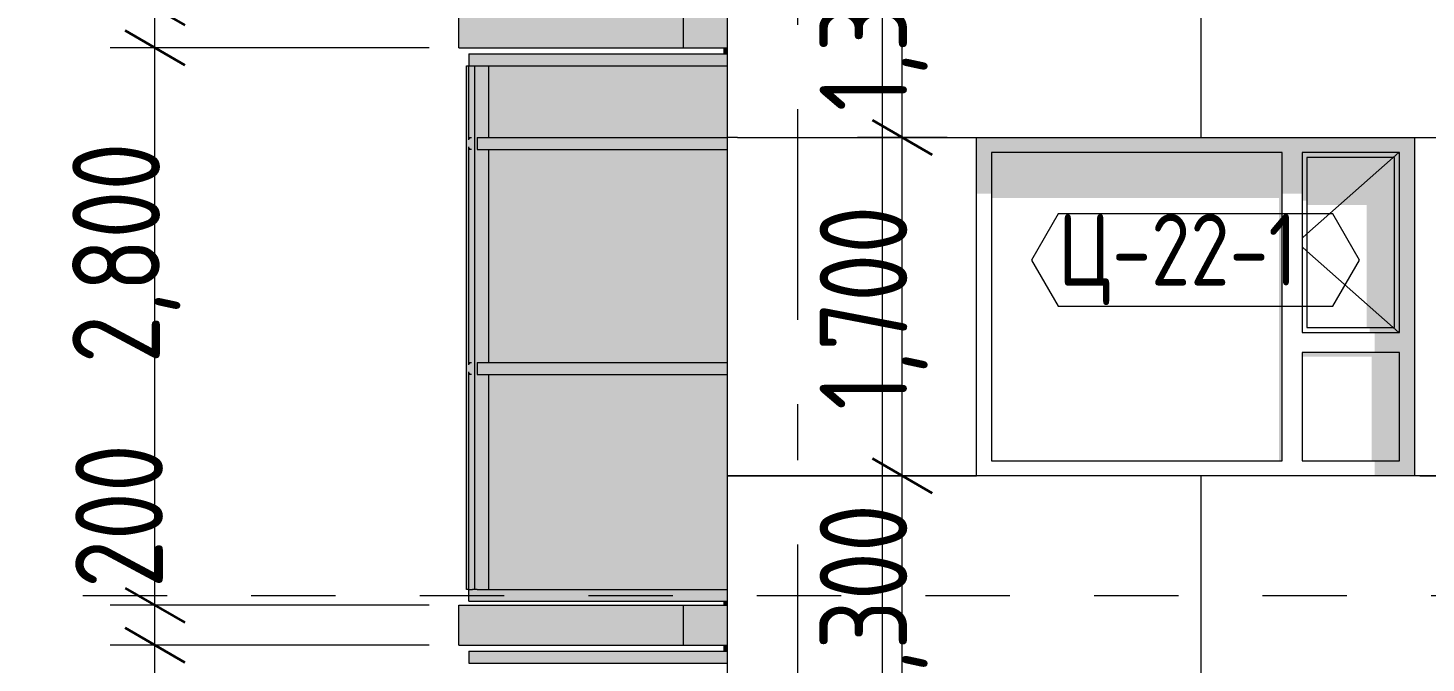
# Model space of a CAD drawing. Header units: millimetres. Extents: x 18162 to 7085488, y 72188 to 247925.
# Drawn here: x 5802644 to 5809667, y 121044 to 124234 of the extents above; entities that cross this region are included whole.
import ezdxf
from ezdxf.enums import TextEntityAlignment as Align

# ---------------------------------------------------------------- set-up
doc = ezdxf.new("R2010")
doc.units = ezdxf.units.MM
doc.header["$MEASUREMENT"] = 0
doc.linetypes.add('Dashed', pattern=[423.333333, 211.666667, -211.666667])
doc.linetypes.add('Double Dashed', pattern=[1093.611073, 529.166651, -211.666656, 141.111112, -211.666656])
for name, color, linetype in [('Archicad Windows', 7, 'Continuous'), ('Finish - Wall', 7, 'Continuous'), ('Structural - Bearing', 7, 'Continuous'), ('Structural - Grid', 7, 'Continuous')]:
    doc.layers.add(name, color=color, linetype=linetype)
doc.styles.add('GENERATED_STYLE_3', font='', dxfattribs={"width": 0.8})
doc.styles.get('GENERATED_STYLE_3').set_extended_font_data('ISOCPEUR MON')
doc.dimstyles.new('GENERATED_STYLE__15', dxfattribs={"dimtxt": 440.00001, "dimasz": 228, "dimexe": 0.18, "dimexo": 150, "dimgap": 0, "dimtad": 1, "dimdec": 0, "dimzin": 0, "dimdsep": 46, "dimtxsty": 'GENERATED_STYLE_3', "dimblk": 'ARROWHEAD_2', "dimblk1": 'ARROWHEAD_2', "dimblk2": 'ARROWHEAD_2', "dimcen": 0.09, "dimclrd": 13, "dimclre": 13, "dimclrt": 13, "dimadec": 0, "dimazin": 0, "dimtfac": 1, "dimtdec": 4, "dimtmove": 0, "dimatfit": 3, "dimfxl": 1, "dimtolj": 1, "dimtzin": 0, "dimarcsym": 0})
doc.dimstyles.new('GENERATED_STYLE__19', dxfattribs={"dimtxt": 440.00001, "dimasz": 228, "dimexe": 0.18, "dimexo": 31028.935828, "dimgap": 0, "dimtad": 1, "dimdec": 0, "dimzin": 0, "dimdsep": 46, "dimtxsty": 'GENERATED_STYLE_3', "dimblk": 'ARROWHEAD_2', "dimblk1": 'ARROWHEAD_2', "dimblk2": 'ARROWHEAD_2', "dimcen": 0.09, "dimclrd": 13, "dimclre": 13, "dimclrt": 13, "dimadec": 0, "dimazin": 0, "dimtfac": 1, "dimtdec": 4, "dimtmove": 0, "dimatfit": 3, "dimfxl": 1, "dimtolj": 1, "dimtzin": 0, "dimarcsym": 0})
doc.dimstyles.new('GENERATED_STYLE__30', dxfattribs={"dimtxt": 440.00001, "dimasz": 228, "dimexe": 0.18, "dimexo": 0.0625, "dimgap": 0, "dimtad": 1, "dimdec": 0, "dimzin": 0, "dimdsep": 46, "dimtxsty": 'GENERATED_STYLE_3', "dimblk": 'ARROWHEAD_2', "dimblk1": 'ARROWHEAD_2', "dimblk2": 'ARROWHEAD_2', "dimcen": 0.09, "dimclrd": 13, "dimclre": 13, "dimclrt": 13, "dimadec": 0, "dimazin": 0, "dimtfac": 1, "dimtdec": 4, "dimtmove": 0, "dimatfit": 3, "dimfxl": 1, "dimtolj": 1, "dimtzin": 0, "dimarcsym": 0})

# ---------------------------------------------------------------- blocks, each defined once
blk = doc.blocks.new('*X2301', base_point=(5785635.3, 106384.1))
at = {"layer": 'Structural - Bearing', "color": 8, "linetype": 'Continuous', "lineweight": 13}
for p, q in [((5806935.3, 121284.1), (5806935.3, 118984.1)), ((5808535.3, 121284.1), (5808535.3, 120684.1))]:
    blk.add_line(p, q, dxfattribs=at)
blk = doc.blocks.new('*X2306', base_point=(5785635.3, 106384.1))
at = {"layer": 'Structural - Bearing', "color": 8, "linetype": 'Continuous', "lineweight": 13}
for p, q in [((5806208.8, 123684.1), (5806158.8, 123684.1)), ((5806158.8, 121984.1), (5806208.8, 121984.1)), ((5806208.8, 121984.1), (5806158.8, 121984.1))]:
    blk.add_line(p, q, dxfattribs=at)
blk = doc.blocks.new('*X2307', base_point=(5785635.3, 106384.1))
at = {"layer": 'Structural - Bearing', "color": 8, "linetype": 'Continuous', "lineweight": 13}
for p, q in [((5806935.3, 124284.1), (5806935.3, 121984.1)), ((5808535.3, 124284.1), (5808535.3, 123684.1)), ((5806208.8, 123684.1), (5806435.3, 123684.1)), ((5806435.3, 123684.1), (5806935.3, 123684.1)), ((5806935.3, 123684.1), (5807408.8, 123684.1)), ((5809608.8, 123684.1), (5809635.3, 123684.1)), ((5809635.3, 123684.1), (5810135.3, 123684.1)), ((5806208.8, 121984.1), (5806435.3, 121984.1)), ((5806435.3, 121984.1), (5806208.8, 121984.1)), ((5806935.3, 121984.1), (5806435.3, 121984.1)), ((5806435.3, 121984.1), (5806935.3, 121984.1)), ((5806935.3, 121984.1), (5807408.8, 121984.1)), ((5806935.3, 121984.1), (5806935.3, 121384.1)), ((5807408.8, 121984.1), (5806935.3, 121984.1)), ((5808535.3, 121984.1), (5808535.3, 121384.1)), ((5809635.3, 121984.1), (5809608.8, 121984.1)), ((5810135.3, 121984.1), (5809635.3, 121984.1)), ((5809635.3, 121984.1), (5810135.3, 121984.1)), ((5806935.3, 121384.1), (5806935.3, 121284.1)), ((5808535.3, 121384.1), (5808535.3, 121284.1))]:
    blk.add_line(p, q, dxfattribs=at)
blk = doc.blocks.new('*X2311', base_point=(5785635.3, 106384.1))
at = {"layer": 'Structural - Bearing', "color": 7, "linetype": 'Continuous', "lineweight": 9}
blk.add_line((5805935.3, 121334.1), (5805935.3, 121134.1), dxfattribs=at)
blk = doc.blocks.new('*X2317', base_point=(5785635.3, 106384.1))
at = {"layer": 'Structural - Bearing', "color": 7, "linetype": 'Continuous', "lineweight": 9}
blk.add_line((5805935.3, 124334.1), (5805935.3, 124134.1), dxfattribs=at)
blk = doc.blocks.new('*D2532', base_point=(5785635.3, 106384.1))
at = {"color": 12, "linetype": 'Continuous', "lineweight": 35}
for p, q in [((5803132.1, 121220.7), (5803432.1, 121047.5)), ((5803132.1, 118420.7), (5803432.1, 118247.5))]:
    blk.add_line(p, q, dxfattribs=at)
at = {"color": 13, "linetype": 'Continuous', "lineweight": 13}
for p, q in [((5804658.8, 121134.1), (5803057.1, 121134.1)), ((5803282.1, 118334.1), (5803282.1, 121134.1)), ((5804658.8, 118334.1), (5803057.1, 118334.1)), ((5803282.1, 118134.1), (5803282.1, 118334.1))]:
    blk.add_line(p, q, dxfattribs=at)
at = {"color": 13, "lineweight": 13, "char_height": 440, "attachment_point": 7, "rotation": 90, "style": 'GENERATED_STYLE_3'}
for s, insert in [('\\A1;{\\pql;\\fISOCPEUR MON|b0|i0|c0|p0;\\W0.800000;2,800}', (5803409.6, 119549.6)), ('\\A1;{\\pql;\\fISOCPEUR MON|b0|i0|c0|p0;\\W0.800000;200}', (5803321.8, 118420.8))]:
    blk.add_mtext(s, dxfattribs=dict(at, insert=insert))
blk = doc.blocks.new('ARROWHEAD_2')
at = {"color": 0, "linetype": 'Continuous', "lineweight": 0}
for p, q in [((-0.378, -0.655), (0.378, 0.655)), ((0, 0), (-1, 0))]:
    blk.add_line(p, q, dxfattribs=at)
blk = doc.blocks.new('*D2533', base_point=(5785635.3, 106384.1))
at = {"color": 12, "linetype": 'Continuous', "lineweight": 35}
for p, q in [((5803132.1, 121420.7), (5803432.1, 121247.5)), ((5803132.1, 121220.7), (5803432.1, 121047.5))]:
    blk.add_line(p, q, dxfattribs=at)
at = {"color": 13, "linetype": 'Continuous', "lineweight": 13}
for p, q in [((5803282.1, 121134.1), (5803282.1, 121334.1)), ((5804658.8, 121134.1), (5803057.1, 121134.1))]:
    blk.add_line(p, q, dxfattribs=at)
blk = doc.blocks.new('*D2534', base_point=(5785635.3, 106384.1))
at = {"color": 12, "linetype": 'Continuous', "lineweight": 35}
for p, q in [((5803132.1, 124220.7), (5803432.1, 124047.5)), ((5803132.1, 121420.7), (5803432.1, 121247.5))]:
    blk.add_line(p, q, dxfattribs=at)
at = {"color": 13, "linetype": 'Continuous', "lineweight": 13}
for p, q in [((5804658.8, 124134.1), (5803057.1, 124134.1)), ((5803282.1, 121334.1), (5803282.1, 124134.1)), ((5804658.8, 121334.1), (5803057.1, 121334.1)), ((5803282.1, 121134.1), (5803282.1, 121334.1))]:
    blk.add_line(p, q, dxfattribs=at)
at = {"color": 13, "lineweight": 13, "char_height": 440, "attachment_point": 7, "rotation": 90, "style": 'GENERATED_STYLE_3'}
for s, insert in [('\\A1;{\\pql;\\fISOCPEUR MON|b0|i0|c0|p0;\\W0.800000;2,800}', (5803409.6, 122549.6)), ('\\A1;{\\pql;\\fISOCPEUR MON|b0|i0|c0|p0;\\W0.800000;200}', (5803321.8, 121420.8))]:
    blk.add_mtext(s, dxfattribs=dict(at, insert=insert))
blk = doc.blocks.new('*D2535', base_point=(5785635.3, 106384.1))
at = {"color": 12, "linetype": 'Continuous', "lineweight": 35}
for p, q in [((5803132.1, 124420.7), (5803432.1, 124247.5)), ((5803132.1, 124220.7), (5803432.1, 124047.5))]:
    blk.add_line(p, q, dxfattribs=at)
at = {"color": 13, "linetype": 'Continuous', "lineweight": 13}
for p, q in [((5804658.8, 124334.1), (5803057.1, 124334.1)), ((5803282.1, 124134.1), (5803282.1, 124334.1)), ((5804658.8, 124134.1), (5803057.1, 124134.1))]:
    blk.add_line(p, q, dxfattribs=at)
blk = doc.blocks.new('*D2567', base_point=(5785635.3, 106384.1))
at = {"color": 13, "linetype": 'Continuous', "lineweight": 13}
for p, q in [((5807035.7, 120684.1), (5807035.7, 121984.1)), ((5807260.7, 120684.1), (5806810.7, 120684.1)), ((5807035.7, 118984.1), (5807035.7, 120684.1)), ((5807260.7, 118984.1), (5806810.7, 118984.1)), ((5807035.7, 117684.1), (5807035.7, 118984.1))]:
    blk.add_line(p, q, dxfattribs=at)
at = {"color": 12, "linetype": 'Continuous', "lineweight": 35}
for p, q in [((5806885.7, 120770.7), (5807185.7, 120597.5)), ((5806885.7, 119070.7), (5807185.7, 118897.5))]:
    blk.add_line(p, q, dxfattribs=at)
at = {"color": 13, "lineweight": 13, "insert": (5807163.3, 119315.9), "char_height": 440, "attachment_point": 7, "rotation": 90, "style": 'GENERATED_STYLE_3'}
blk.add_mtext('\\A1;{\\pql;\\fISOCPEUR MON|b0|i0|c0|p0;\\W0.800000;1,700}', dxfattribs=at)
blk = doc.blocks.new('*D2568', base_point=(5785635.3, 106384.1))
at = {"color": 12, "linetype": 'Continuous', "lineweight": 35}
for p, q in [((5806885.7, 122070.7), (5807185.7, 121897.5)), ((5806885.7, 120770.7), (5807185.7, 120597.5))]:
    blk.add_line(p, q, dxfattribs=at)
at = {"color": 13, "linetype": 'Continuous', "lineweight": 13}
blk.add_line((5807035.7, 120684.1), (5807035.7, 121984.1), dxfattribs=at)
at = {"color": 13, "lineweight": 13, "insert": (5807163.3, 120815.9), "char_height": 440, "attachment_point": 7, "rotation": 90, "style": 'GENERATED_STYLE_3'}
blk.add_mtext('\\A1;{\\pql;\\fISOCPEUR MON|b0|i0|c0|p0;\\W0.800000;1,300}', dxfattribs=at)
blk = doc.blocks.new('*D2569', base_point=(5785635.3, 106384.1))
at = {"color": 12, "linetype": 'Continuous', "lineweight": 35}
for p, q in [((5806885.7, 123770.7), (5807185.7, 123597.5)), ((5806885.7, 122070.7), (5807185.7, 121897.5))]:
    blk.add_line(p, q, dxfattribs=at)
at = {"color": 13, "linetype": 'Continuous', "lineweight": 13}
for p, q in [((5807260.7, 123684.1), (5806810.7, 123684.1)), ((5807035.7, 121984.1), (5807035.7, 123684.1)), ((5807260.7, 121984.1), (5806810.7, 121984.1)), ((5807035.7, 120684.1), (5807035.7, 121984.1))]:
    blk.add_line(p, q, dxfattribs=at)
at = {"color": 13, "lineweight": 13, "insert": (5807163.3, 122315.9), "char_height": 440, "attachment_point": 7, "rotation": 90, "style": 'GENERATED_STYLE_3'}
blk.add_mtext('\\A1;{\\pql;\\fISOCPEUR MON|b0|i0|c0|p0;\\W0.800000;1,700}', dxfattribs=at)
blk = doc.blocks.new('*D2570', base_point=(5785635.3, 106384.1))
at = {"color": 12, "linetype": 'Continuous', "lineweight": 35}
for p, q in [((5806885.7, 125070.7), (5807185.7, 124897.5)), ((5806885.7, 123770.7), (5807185.7, 123597.5))]:
    blk.add_line(p, q, dxfattribs=at)
at = {"color": 13, "linetype": 'Continuous', "lineweight": 13}
for p, q in [((5807260.7, 124984.1), (5806810.7, 124984.1)), ((5807035.7, 123684.1), (5807035.7, 124984.1)), ((5807260.7, 123684.1), (5806810.7, 123684.1))]:
    blk.add_line(p, q, dxfattribs=at)
at = {"color": 13, "lineweight": 13, "insert": (5807163.3, 123815.9), "char_height": 440, "attachment_point": 7, "rotation": 90, "style": 'GENERATED_STYLE_3'}
blk.add_mtext('\\A1;{\\pql;\\fISOCPEUR MON|b0|i0|c0|p0;\\W0.800000;1,300}', dxfattribs=at)
blk = doc.blocks.new('*D2601', base_point=(5785635.3, 106384.1))
at = {"color": 12, "linetype": 'Continuous', "lineweight": 35}
for p, q in [((5838328.4, 121220.7), (5838628.4, 121047.5)), ((5838328.4, 118420.7), (5838628.4, 118247.5))]:
    blk.add_line(p, q, dxfattribs=at)
at = {"color": 13, "linetype": 'Continuous', "lineweight": 13}
for p, q in [((5838703.4, 121134.1), (5837187.8, 121134.1)), ((5838478.4, 118334.1), (5838478.4, 121134.1)), ((5838703.4, 118334.1), (5837187.8, 118334.1)), ((5838478.4, 118134.1), (5838478.4, 118334.1))]:
    blk.add_line(p, q, dxfattribs=at)
at = {"color": 13, "lineweight": 13, "char_height": 440, "attachment_point": 7, "rotation": 90, "style": 'GENERATED_STYLE_3'}
for s, insert in [('\\A1;{\\pql;\\fISOCPEUR MON|b0|i0|c0|p0;\\W0.800000;2,800}', (5838605.9, 119549.6)), ('\\A1;{\\pql;\\fISOCPEUR MON|b0|i0|c0|p0;\\W0.800000;200}', (5838518.1, 118420.8))]:
    blk.add_mtext(s, dxfattribs=dict(at, insert=insert))
blk = doc.blocks.new('*D2602', base_point=(5785635.3, 106384.1))
at = {"color": 12, "linetype": 'Continuous', "lineweight": 35}
for p, q in [((5838328.4, 121420.7), (5838628.4, 121247.5)), ((5838328.4, 121220.7), (5838628.4, 121047.5))]:
    blk.add_line(p, q, dxfattribs=at)
at = {"color": 13, "linetype": 'Continuous', "lineweight": 13}
for p, q in [((5838478.4, 121134.1), (5838478.4, 121334.1)), ((5838703.4, 121134.1), (5837187.8, 121134.1))]:
    blk.add_line(p, q, dxfattribs=at)
blk = doc.blocks.new('*D2603', base_point=(5785635.3, 106384.1))
at = {"color": 12, "linetype": 'Continuous', "lineweight": 35}
for p, q in [((5838328.4, 124220.7), (5838628.4, 124047.5)), ((5838328.4, 121420.7), (5838628.4, 121247.5))]:
    blk.add_line(p, q, dxfattribs=at)
at = {"color": 13, "linetype": 'Continuous', "lineweight": 13}
for p, q in [((5838703.4, 124134.1), (5837187.8, 124134.1)), ((5838478.4, 121334.1), (5838478.4, 124134.1)), ((5838703.4, 121334.1), (5837187.8, 121334.1)), ((5838478.4, 121134.1), (5838478.4, 121334.1))]:
    blk.add_line(p, q, dxfattribs=at)
at = {"color": 13, "lineweight": 13, "char_height": 440, "attachment_point": 7, "rotation": 90, "style": 'GENERATED_STYLE_3'}
for s, insert in [('\\A1;{\\pql;\\fISOCPEUR MON|b0|i0|c0|p0;\\W0.800000;2,800}', (5838605.9, 122549.6)), ('\\A1;{\\pql;\\fISOCPEUR MON|b0|i0|c0|p0;\\W0.800000;200}', (5838518.1, 121420.8))]:
    blk.add_mtext(s, dxfattribs=dict(at, insert=insert))
blk = doc.blocks.new('*D2604', base_point=(5785635.3, 106384.1))
at = {"color": 12, "linetype": 'Continuous', "lineweight": 35}
for p, q in [((5838328.4, 124420.7), (5838628.4, 124247.5)), ((5838328.4, 124220.7), (5838628.4, 124047.5))]:
    blk.add_line(p, q, dxfattribs=at)
at = {"color": 13, "linetype": 'Continuous', "lineweight": 13}
for p, q in [((5838703.4, 124334.1), (5837187.8, 124334.1)), ((5838478.4, 124134.1), (5838478.4, 124334.1)), ((5838703.4, 124134.1), (5837187.8, 124134.1))]:
    blk.add_line(p, q, dxfattribs=at)
blk = doc.blocks.new('*D2639', base_point=(5785635.3, 106384.1))
at = {"color": 12, "linetype": 'Continuous', "lineweight": 35}
for p, q in [((5802232.1, 145220.7), (5802532.1, 145047.5)), ((5802232.1, 112420.7), (5802532.1, 112247.5))]:
    blk.add_line(p, q, dxfattribs=at)
at = {"color": 13, "linetype": 'Continuous', "lineweight": 13}
for p, q in [((5804808.8, 145134.1), (5802157.1, 145134.1)), ((5802382.1, 112334.1), (5802382.1, 145134.1)), ((5804808.8, 112334.1), (5802157.1, 112334.1)), ((5802382.1, 112134.1), (5802382.1, 112334.1))]:
    blk.add_line(p, q, dxfattribs=at)
at = {"color": 13, "lineweight": 13, "char_height": 440, "attachment_point": 7, "rotation": 90, "style": 'GENERATED_STYLE_3'}
for s, insert in [('\\A1;{\\pql;\\fISOCPEUR MON|b0|i0|c0|p0;\\W0.800000;200}', (5802421.8, 144309.7)), ('\\A1;{\\pql;\\fISOCPEUR MON|b0|i0|c0|p0;\\W0.800000;32,800}', (5802509.6, 127689))]:
    blk.add_mtext(s, dxfattribs=dict(at, insert=insert))
blk = doc.blocks.new('*D2646', base_point=(5785635.3, 106384.1))
at = {"color": 13, "linetype": 'Continuous', "lineweight": 13}
for p, q in [((5801482.5, 156834.1), (5801482.5, 156980.8)), ((5816658.8, 156834.1), (5801257.5, 156834.1)), ((5801482.5, 102734.1), (5801482.5, 156834.1)), ((5806188.8, 102734.1), (5801257.5, 102734.1)), ((5801482.5, 102587.4), (5801482.5, 102734.1))]:
    blk.add_line(p, q, dxfattribs=at)
at = {"color": 12, "linetype": 'Continuous', "lineweight": 35}
for p, q in [((5801632.5, 156747.5), (5801332.5, 156920.7)), ((5801332.5, 102820.7), (5801632.5, 102647.5))]:
    blk.add_line(p, q, dxfattribs=at)
at = {"color": 13, "lineweight": 13, "insert": (5801610.1, 129125.4), "char_height": 440, "attachment_point": 7, "rotation": 90, "style": 'GENERATED_STYLE_3'}
blk.add_mtext('\\A1;{\\pql;\\fISOCPEUR MON|b0|i0|c0|p0;\\W0.800000;54,100}', dxfattribs=at)
blk = doc.blocks.new('Label_138_3', base_point=(5808508.8, 122834.1))
at = {"color": 13, "linetype": 'Continuous', "lineweight": 13, "flags": 128}
blk.add_lwpolyline([(5807684.9, 123068.3), (5807819, 122836.1), (5809198.6, 122836.1), (5809332.7, 123068.3), (5809198.6, 123300.6), (5807819, 123300.6)], close=True, dxfattribs=at)
at = {"color": 13, "lineweight": 13, "insert": (5807819, 123299.9), "char_height": 360, "attachment_point": 1, "style": 'GENERATED_STYLE_3'}
blk.add_mtext('\\A1;{\\pql;\\pt0,253000;\\fISOCPEUR MON|b0|i0|c0|p0;\\W0.800000;Ц-22-1\\fISOCPEUR MON|b0|i0|c0|p0;\\W0.800000;\\A1{\\H.66x;\\S^  ;}\\fISOCPEUR MON|b0|i0|c0|p0;\\W0.800000;\\fISOCPEUR MON|b0|i0|c0|p0;\\W0.800000;\\A1{\\H.66x;\\S^  ;}\\fISOCPEUR MON|b0|i0|c0|p0;\\W0.800000; \\fISOCPEUR MON|b0|i0|c0|p0;\\W0.800000;\\fISOCPEUR MON|b0|i0|c0|p0;\\W0.800000;\\fISOCPEUR MON|b0|i0|c0|p0;\\W0.800000;\\fISOCPEUR MON|b0|i0|c0|p0;\\W0.800000;\\fISOCPEUR MON|b0|i0|c0|p0;\\W0.800000;\\fISOCPEUR MON|b0|i0|c0|p0;\\W0.800000;\\fISOCPEUR MON|b0|i0|c0|p0;\\W0.800000;\\fISOCPEUR MON|b0|i0|c0|p0;\\W0.800000;\\fISOCPEUR MON|b0|i0|c0|p0;\\W0.800000;\\fISOCPEUR MON|b0|i0|c0|p0;\\W0.800000;\\fISOCPEUR MON|b0|i0|c0|p0;\\W0.800000;\\fISOCPEUR MON|b0|i0|c0|p0;\\W0.800000;\\fISOCPEUR MON|b0|i0|c0|p0;\\W0.800000;\\fISOCPEUR MON|b0|i0|c0|p0;\\W0.800000;\\fISOCPEUR MON|b0|i0|c0|p0;\\W0.800000;\\fISOCPEUR MON|b0|i0|c0|p0;\\W0.800000;\\fISOCPEUR MON|b0|i0|c0|p0;\\W0.800000;\\fISOCPEUR MON|b0|i0|c0|p0;\\W0.800000;\\fISOCPEUR MON|b0|i0|c0|p0;\\W0.800000;\\fISOCPEUR MON|b0|i0|c0|p0;\\W0.800000;\\fISOCPEUR MON|b0|i0|c0|p0;\\W0.800000;\\fISOCPEUR MON|b0|i0|c0|p0;\\W0.800000;\\fISOCPEUR MON|b0|i0|c0|p0;\\W0.800000;\\fISOCPEUR MON|b0|i0|c0|p0;\\W0.800000;\\fISOCPEUR MON|b0|i0|c0|p0;\\W0.800000;\\fISOCPEUR MON|b0|i0|c0|p0;\\W0.800000;\\fISOCPEUR MON|b0|i0|c0|p0;\\W0.800000;\\fISOCPEUR MON|b0|i0|c0|p0;\\W0.800000;\\fISOCPEUR MON|b0|i0|c0|p0;\\W0.800000;\\fISOCPEUR MON|b0|i0|c0|p0;\\W0.800000;\\fISOCPEUR MON|b0|i0|c0|p0;\\W0.800000;\\fISOCPEUR MON|b0|i0|c0|p0;\\W0.800000;\\fISOCPEUR MON|b0|i0|c0|p0;\\W0.800000;\\fISOCPEUR MON|b0|i0|c0|p0;\\W0.800000;\\fISOCPEUR MON|b0|i0|c0|p0;\\W0.800000;\\fISOCPEUR MON|b0|i0|c0|p0;\\W0.800000;\\fISOCPEUR MON|b0|i0|c0|p0;\\W0.800000;\\fISOCPEUR MON|b0|i0|c0|p0;\\W0.800000;\\fISOCPEUR MON|b0|i0|c0|p0;\\W0.800000;\\fISOCPEUR MON|b0|i0|c0|p0;\\W0.800000;\\fISOCPEUR MON|b0|i0|c0|p0;\\W0.800000;\\fISOCPEUR MON|b0|i0|c0|p0;\\W0.800000;\\fISOCPEUR MON|b0|i0|c0|p0;\\W0.800000;}', dxfattribs=at)
blk = doc.blocks.new('Standard grid marker[374]_3', base_point=(5806508.8, 166384.1))
at = {"layer": 'Structural - Grid', "color": 13, "linetype": 'Double Dashed', "lineweight": 13, "ltscale": 2}
blk.add_line((5806508.8, 165384.1), (5806508.8, 100884.1), dxfattribs=at)
at = {"layer": 'Structural - Grid', "color": 13, "lineweight": 13, "style": 'GENERATED_STYLE_3'}
blk.add_attdef('AC_MarkerText_1', text='', height=500, rotation=360, dxfattribs=at).set_placement((5806508.8, 99534.1), align=Align.TOP_CENTER)

msp = doc.modelspace()

# ---------------------------------------------------------------- hatches: boundary and pattern name
at = {"layer": 'Archicad Windows', "linetype": 'Continuous', "lineweight": 0}
for points in [[(5808943.8, 123609.1), (5809043.8, 123609.1), (5809533.8, 123609.1), (5809608.8, 123609.1), (5809608.8, 123684.1), (5807408.8, 123684.1), (5807408.8, 123609.1), (5807483.8, 123609.1)], [(5807483.8, 123609.1), (5807408.8, 123609.1), (5807408.8, 123401.2), (5807483.8, 123401.2)], [(5807483.8, 123380), (5808928.8, 123380), (5808928.8, 122059.1), (5808943.8, 122059.1), (5808943.8, 123609.1), (5807483.8, 123609.1)], [(5808943.8, 123609.1), (5808943.8, 123401.2), (5809043.8, 123401.2), (5809043.8, 123609.1)], [(5809533.8, 123609.1), (5809043.8, 123609.1), (5809043.8, 123584.1), (5809068.8, 123584.1), (5809508.8, 123584.1), (5809533.8, 123584.1)], [(5809533.8, 122704.1), (5809533.8, 122604.1), (5809533.8, 122059.1), (5809608.8, 122059.1), (5809608.8, 123609.1), (5809533.8, 123609.1)], [(5809043.8, 123584.1), (5809043.8, 123365.9), (5809068.8, 123365.9), (5809068.8, 123584.1)], [(5809068.8, 123584.1), (5809068.8, 123344.7), (5809368.8, 123344.7), (5809368.8, 122729.1), (5809508.8, 122729.1), (5809508.8, 123584.1)], [(5809508.8, 122729.1), (5809533.8, 122729.1), (5809533.8, 123584.1), (5809508.8, 123584.1)], [(5809533.8, 122729.1), (5809383.8, 122729.1), (5809383.8, 122704.1), (5809533.8, 122704.1)], [(5809533.8, 122704.1), (5809408.8, 122704.1), (5809408.8, 122604.1), (5809533.8, 122604.1)], [(5809043.8, 122604.1), (5809043.8, 122582.8), (5809393.8, 122582.8), (5809393.8, 122059.1), (5809533.8, 122059.1), (5809533.8, 122604.1)], [(5809408.8, 121984.1), (5809608.8, 121984.1), (5809608.8, 122059.1), (5809408.8, 122059.1)]]:
    msp.add_hatch(color=49, dxfattribs=at).paths.add_polyline_path(points)
at = {"layer": 'Finish - Wall', "linetype": 'Continuous', "lineweight": 0}
for points in [[(5804858.8, 124104.1), (5804858.8, 124044.1), (5806158.8, 124044.1), (5806158.8, 124104.1)], [(5804858.8, 124044.1), (5804846.4, 124044.1), (5804846.4, 123654.1), (5804888.8, 123654.1), (5804888.8, 124044.1), (5804871.4, 124044.1), (5804871.4, 123684.1), (5804858.8, 123671.5)], [(5804858.8, 123684.1), (5804871.4, 123684.1), (5804871.4, 124044.1), (5804858.8, 124044.1)], [(5804888.8, 124044.1), (5804888.8, 123654.1), (5804901.2, 123654.1), (5804901.2, 123684.1), (5804906.2, 123684.1), (5804906.2, 124044.1)], [(5804958.8, 124044.1), (5804906.2, 124044.1), (5804906.2, 123684.1), (5804958.8, 123684.1)], [(5804958.8, 124044.1), (5804958.8, 123684.1), (5806158.8, 123684.1), (5806158.8, 124044.1)], [(5804871.4, 123684.1), (5804858.8, 123684.1), (5804858.8, 123671.5)], [(5804901.2, 123624.1), (5806158.8, 123624.1), (5806158.8, 123684.1), (5804901.2, 123684.1)], [(5804858.8, 123636.6), (5804858.8, 123624.1), (5804871.4, 123624.1)], [(5804858.8, 123624.1), (5804858.8, 122554.1), (5804871.4, 122554.1), (5804871.4, 123624.1)], [(5804888.8, 123654.1), (5804888.8, 122524.1), (5804901.2, 122524.1), (5804901.2, 122554.1), (5804906.2, 122554.1), (5804906.2, 123624.1), (5804901.2, 123624.1), (5804901.2, 123654.1)], [(5804906.2, 123624.1), (5804906.2, 122554.1), (5804958.8, 122554.1), (5804958.8, 123624.1)], [(5804958.8, 123624.1), (5804958.8, 122554.1), (5806158.8, 122554.1), (5806158.8, 123624.1)], [(5804858.8, 122554.1), (5804858.8, 122541.5), (5804871.4, 122554.1)], [(5804901.2, 122494.1), (5806158.8, 122494.1), (5806158.8, 122554.1), (5804901.2, 122554.1)], [(5804846.4, 121414.1), (5804858.8, 121414.1), (5804858.8, 122506.6), (5804871.4, 122494.1), (5804871.4, 121414.1), (5804888.8, 121414.1), (5804888.8, 122524.1), (5804846.4, 122524.1)], [(5804858.8, 122506.6), (5804858.8, 122494.1), (5804871.4, 122494.1)], [(5804858.8, 121414.1), (5804871.4, 121414.1), (5804871.4, 122494.1), (5804858.8, 122494.1)], [(5804888.8, 121414.1), (5804906.2, 121414.1), (5804906.2, 122494.1), (5804901.2, 122494.1), (5804901.2, 122524.1), (5804888.8, 122524.1)], [(5804958.8, 122494.1), (5804906.2, 122494.1), (5804906.2, 121414.1), (5804958.8, 121414.1)], [(5804958.8, 122494.1), (5804958.8, 121414.1), (5806158.8, 121414.1), (5806158.8, 122494.1)], [(5804858.8, 121354.1), (5806158.8, 121354.1), (5806158.8, 121414.1), (5804858.8, 121414.1)], [(5804858.8, 121044.1), (5806158.8, 121044.1), (5806158.8, 121104.1), (5804858.8, 121104.1)]]:
    msp.add_hatch(color=49, dxfattribs=at).paths.add_polyline_path(points)
h = msp.add_hatch(color=49, dxfattribs=at)
h.paths.add_polyline_path([(5804888.8, 123654.1), (5804846.4, 123654.1), (5804846.4, 122524.1), (5804888.8, 122524.1)])
h.paths.add_polyline_path([(5804858.8, 123636.6), (5804871.4, 123624.1), (5804871.4, 122554.1), (5804858.8, 122541.5)], flags=0)
at = {"layer": 'Structural - Bearing', "linetype": 'Continuous', "lineweight": 0}
for points in [[(5806158.8, 124334.1), (5804808.8, 124334.1), (5804808.8, 124134.1), (5806158.8, 124134.1)], [(5806158.8, 124134.1), (5806138.8, 124134.1), (5806138.8, 124104.1), (5806158.8, 124104.1)], [(5806158.8, 121354.1), (5806138.8, 121354.1), (5806138.8, 121334.1), (5806158.8, 121334.1)], [(5806158.8, 121334.1), (5804808.8, 121334.1), (5804808.8, 121134.1), (5806158.8, 121134.1)], [(5806158.8, 121134.1), (5806138.8, 121134.1), (5806138.8, 121104.1), (5806158.8, 121104.1)]]:
    msp.add_hatch(color=49, dxfattribs=at).paths.add_polyline_path(points)

# ---------------------------------------------------------------- linework, layer by layer
at = {"color": 8, "linetype": 'Dashed', "lineweight": 13, "ltscale": 2}
msp.add_line((5800379.4, 121384.1), (5841359.8, 121384.1), dxfattribs=at)
at = {"layer": 'Archicad Windows', "color": 7, "linetype": 'Continuous', "lineweight": 13}
for p, q in [((5807408.8, 121984.1), (5807408.8, 123684.1)), ((5807408.8, 123684.1), (5809608.8, 123684.1)), ((5809608.8, 123684.1), (5809608.8, 121984.1)), ((5809608.8, 121984.1), (5807408.8, 121984.1))]:
    msp.add_line(p, q, dxfattribs=at)
at = {"layer": 'Archicad Windows', "color": 7, "linetype": 'Continuous', "lineweight": 9}
for p, q in [((5807483.8, 123609.1), (5807483.8, 122059.1)), ((5808943.8, 123609.1), (5807483.8, 123609.1)), ((5808943.8, 122059.1), (5808943.8, 123609.1)), ((5809043.8, 123609.1), (5809043.8, 122704.1)), ((5809533.8, 123609.1), (5809043.8, 123609.1)), ((5809530.6, 123609.1), (5809502.3, 123584.1)), ((5809533.8, 122704.1), (5809533.8, 123609.1)), ((5809068.8, 123584.1), (5809068.8, 122729.1)), ((5809508.8, 123584.1), (5809068.8, 123584.1)), ((5809502.3, 123584.1), (5809068.8, 123200.8)), ((5809508.8, 122729.1), (5809508.8, 123584.1)), ((5809068.8, 123200.8), (5809043.8, 123178.7)), ((5809068.8, 123112.4), (5809043.8, 123134.5)), ((5809502.3, 122729.1), (5809068.8, 123112.4)), ((5809043.8, 122704.1), (5809533.8, 122704.1)), ((5809068.8, 122729.1), (5809508.8, 122729.1)), ((5809530.6, 122704.1), (5809502.3, 122729.1)), ((5809043.8, 122604.1), (5809043.8, 122059.1)), ((5809533.8, 122604.1), (5809043.8, 122604.1)), ((5809533.8, 122059.1), (5809533.8, 122604.1)), ((5807483.8, 122059.1), (5808943.8, 122059.1)), ((5809043.8, 122059.1), (5809533.8, 122059.1))]:
    msp.add_line(p, q, dxfattribs=at)
at = {"layer": 'Finish - Wall', "color": 7, "linetype": 'Continuous', "lineweight": 9}
for p, q in [((5804858.8, 124104.1), (5804858.8, 124044.1)), ((5804858.8, 124104.1), (5806158.8, 124104.1)), ((5804846.4, 124044.1), (5804858.8, 124044.1)), ((5804846.4, 123654.1), (5804846.4, 124044.1)), ((5804858.8, 124044.1), (5806158.8, 124044.1)), ((5804858.8, 123684.1), (5804858.8, 124044.1)), ((5804888.8, 123654.1), (5804888.8, 124044.1)), ((5804958.8, 123684.1), (5804958.8, 124044.1)), ((5804858.8, 123671.5), (5804858.8, 123684.1)), ((5804858.8, 123684.1), (5804871.4, 123684.1)), ((5804901.2, 123684.1), (5806158.8, 123684.1)), ((5804901.2, 123684.1), (5804901.2, 123624.1)), ((5804846.4, 122524.1), (5804846.4, 123654.1)), ((5804858.8, 123624.1), (5804858.8, 123636.6)), ((5804871.4, 123624.1), (5804858.8, 123624.1)), ((5804858.8, 122554.1), (5804858.8, 123624.1)), ((5804888.8, 122524.1), (5804888.8, 123654.1)), ((5804901.2, 123624.1), (5806158.8, 123624.1)), ((5804958.8, 122554.1), (5804958.8, 123624.1)), ((5804858.8, 122541.5), (5804858.8, 122554.1)), ((5804858.8, 122554.1), (5804871.4, 122554.1)), ((5804901.2, 122554.1), (5806158.8, 122554.1)), ((5804901.2, 122554.1), (5804901.2, 122494.1)), ((5804846.4, 121414.1), (5804846.4, 122524.1)), ((5804858.8, 122494.1), (5804858.8, 122506.6)), ((5804871.4, 122494.1), (5804858.8, 122494.1)), ((5804858.8, 121414.1), (5804858.8, 122494.1)), ((5804888.8, 121414.1), (5804888.8, 122524.1)), ((5804901.2, 122494.1), (5806158.8, 122494.1)), ((5804958.8, 121414.1), (5804958.8, 122494.1)), ((5804858.8, 121414.1), (5804846.4, 121414.1)), ((5804858.8, 121414.1), (5804876.4, 121414.1)), ((5804858.8, 121354.1), (5804858.8, 121414.1)), ((5804858.8, 121354.1), (5806158.8, 121354.1)), ((5804888.8, 121414.1), (5804876.4, 121414.1)), ((5804901.2, 121414.1), (5804888.8, 121414.1)), ((5804901.2, 121414.1), (5806158.8, 121414.1)), ((5804858.8, 121104.1), (5804858.8, 121044.1)), ((5804858.8, 121104.1), (5806158.8, 121104.1)), ((5804858.8, 121044.1), (5806158.8, 121044.1))]:
    msp.add_line(p, q, dxfattribs=at)
at = {"layer": 'Structural - Bearing', "color": 7, "linetype": 'Continuous', "lineweight": 13}
for p, q in [((5804808.8, 124134.1), (5804808.8, 124334.1)), ((5806158.8, 121284.1), (5806158.8, 124284.1)), ((5804808.8, 124134.1), (5806158.8, 124134.1)), ((5806138.8, 124134.1), (5806138.8, 124104.1)), ((5806138.8, 121354.1), (5806138.8, 121334.1)), ((5804808.8, 121334.1), (5806158.8, 121334.1)), ((5804808.8, 121134.1), (5804808.8, 121334.1)), ((5806158.8, 118284.1), (5806158.8, 121284.1)), ((5804808.8, 121134.1), (5806158.8, 121134.1)), ((5806138.8, 121134.1), (5806138.8, 121104.1))]:
    msp.add_line(p, q, dxfattribs=at)

# ---------------------------------------------------------------- block references
at = {"color": 12, "linetype": 'Continuous', "lineweight": 13}
msp.add_blockref('Label_138_3', (5808508.8, 122834.1), dxfattribs=at)
at = {"layer": 'Structural - Bearing', "lineweight": 0}
for name in ['*X2317', '*X2307', '*X2306', '*X2311', '*X2301']:
    msp.add_blockref(name, (5785635.3, 106384.1), dxfattribs=at)
at = {"layer": 'Structural - Grid', "color": 13, "linetype": 'Continuous', "lineweight": 13}
msp.add_blockref('Standard grid marker[374]_3', (5806508.8, 166384.1), dxfattribs=at)

# ---------------------------------------------------------------- dimensions: what is measured, and where the dimension line sits
at = {"color": 13, "linetype": 'Continuous', "lineweight": 13}
for base, p1, p2, dimstyle, picture, middle in [((5801482.5, 156834.1), (5806188.8, 102734.1), (5816658.8, 156834.1), 'GENERATED_STYLE__30', '*D2646', (5801174.5, 130029.9)), ((5802382.1, 145134.1), (5804808.8, 112334.1), (5804808.8, 145134.1), 'GENERATED_STYLE__30', '*D2639', (5802074.1, 128593.4)), ((5807035.7, 124984.1), (5807408.8, 123684.1), (5807408.8, 124984.1), 'GENERATED_STYLE__15', '*D2570', (5806727.7, 124553)), ((5803282.1, 124334.1), (5805483.8, 124134.1), (5805483.8, 124334.1), 'GENERATED_STYLE__15', '*D2535', (5802974.1, 124923)), ((5838478.4, 124334.1), (5805483.8, 124134.1), (5805483.8, 124334.1), 'GENERATED_STYLE__19', '*D2604', (5838170.4, 124923)), ((5803282.1, 124134.1), (5805483.8, 121334.1), (5805483.8, 124134.1), 'GENERATED_STYLE__15', '*D2534', (5802974.1, 123286.7)), ((5838478.4, 124134.1), (5805483.8, 121334.1), (5805483.8, 124134.1), 'GENERATED_STYLE__19', '*D2603', (5838170.4, 123286.7)), ((5807035.7, 123684.1), (5807408.8, 121984.1), (5807408.8, 123684.1), 'GENERATED_STYLE__15', '*D2569', (5806727.7, 123053)), ((5807035.7, 121984.1), (5807408.8, 120684.1), (5807408.8, 121984.1), 'GENERATED_STYLE__15', '*D2568', (5806727.7, 121553)), ((5807035.7, 120684.1), (5807408.8, 118984.1), (5807408.8, 120684.1), 'GENERATED_STYLE__15', '*D2567', (5806727.7, 120053)), ((5803282.1, 121334.1), (5805483.8, 121134.1), (5805483.8, 121334.1), 'GENERATED_STYLE__15', '*D2533', (5802974.1, 121923)), ((5838478.4, 121334.1), (5805483.8, 121134.1), (5805483.8, 121334.1), 'GENERATED_STYLE__19', '*D2602', (5838170.4, 121923)), ((5803282.1, 121134.1), (5805483.8, 118334.1), (5805483.8, 121134.1), 'GENERATED_STYLE__15', '*D2532', (5802974.1, 120286.7)), ((5838478.4, 121134.1), (5805483.8, 118334.1), (5805483.8, 121134.1), 'GENERATED_STYLE__19', '*D2601', (5838170.4, 120286.7))]:
    dim = msp.add_linear_dim(base=base, p1=p1, p2=p2, angle=90, dimstyle=dimstyle, dxfattribs=at)
    dim.commit()
    dim.dimension.update_dxf_attribs({"geometry": picture, "text_midpoint": middle, "dimtype": 160, "text_rotation": 90})

doc.saveas('drawing.dxf')
